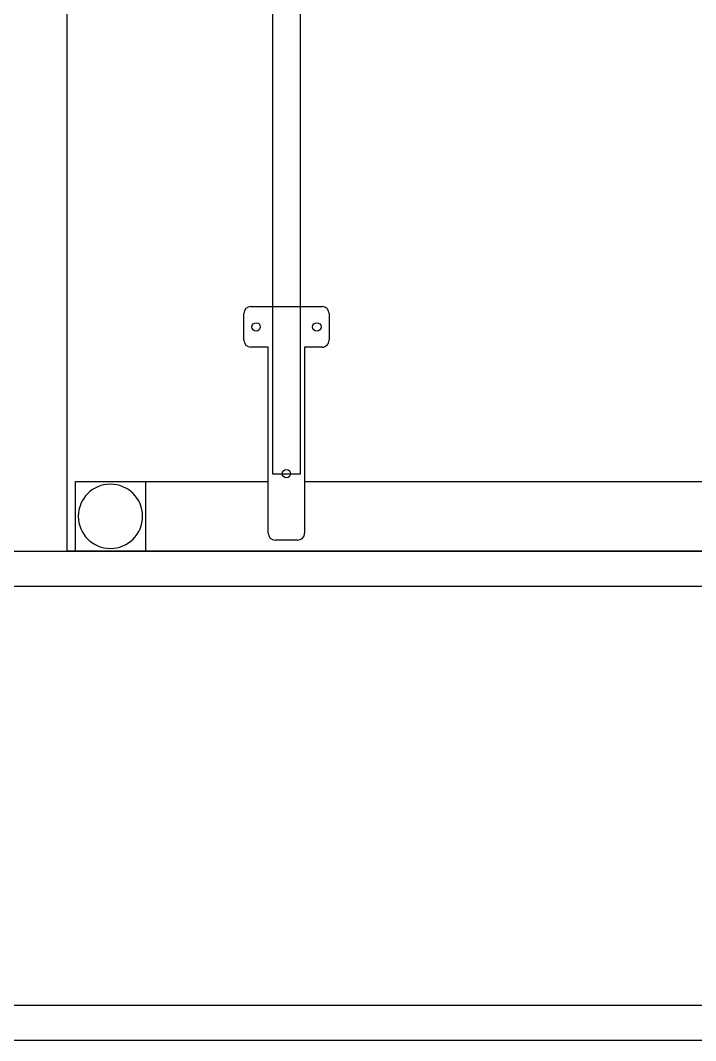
# Model space of a CAD drawing. Header units: millimetres. Extents: x 151130 to 215929, y 2134 to 34533.
# Drawn here: x 166071 to 166555, y 25683 to 26413 of the extents above; entities that cross this region are included whole.
import ezdxf

# ---------------------------------------------------------------- set-up
doc = ezdxf.new("R2010")
doc.units = ezdxf.units.MM
for name, color, linetype in [('2D', 7, 'Continuous'), ('MUEBLES', 8, 'Continuous'), ('OH CUBIERTA', 3, 'Continuous')]:
    doc.layers.add(name, color=color, linetype=linetype)

# ---------------------------------------------------------------- blocks, each defined once
blk = doc.blocks.new('CUR25.15070')
at = {"layer": 'OH CUBIERTA'}
blk.add_lwpolyline([(0, 0), (0, 700), (1500, 700), (1500, 0)], close=True, dxfattribs=at)
blk = doc.blocks.new('SP.LI.5LTD.140')
at = {"layer": '2D'}
for p, q in [((5, -697), (5, 697)), ((5, 697), (55, 697)), ((55, 697), (55, 559)), ((55, 647), (5, 647)), ((156, 576.5), (175, 576.5)), ((151, 559), (151, 571.5)), ((180, 571.5), (180, 520.5)), ((18, 559), (151, 559)), ((13, 538), (13, 554)), ((151, 533), (18, 533)), ((55, 533), (55, 164)), ((151, 520.5), (151, 533)), ((175, 515.5), (156, 515.5))]:
    blk.add_line(p, q, dxfattribs=at)
at = {"layer": '2D', "extrusion": (0, 0, -1)}
blk.add_ellipse((30, 672), major_axis=(-16.26, 16.26), ratio=1, start_param=0.785398, end_param=7.068583, dxfattribs=at)
at = {"layer": '2D'}
for centre, major_axis, start_param, end_param in [((156, 571.5), (-3.54, 3.54), -0.785398, 0.785398), ((175, 571.5), (3.54, 3.54), 5.497787, 7.068583), ((165.5, 567.75), (-2.12, 2.12), -0.785398, 5.497787), ((18, 554), (-3.54, 3.54), -0.785398, 0.785398), ((60.5, 546), (-2.12, 2.12), -0.785398, 5.497787), ((18, 538), (3.54, 3.54), 2.356194, 3.926991), ((165.5, 524.25), (-2.12, 2.12), -0.785398, 5.497787), ((156, 520.5), (3.54, 3.54), 2.356194, 3.926991), ((175, 520.5), (-3.54, 3.54), 2.356194, 3.926991)]:
    blk.add_ellipse(centre, major_axis=major_axis, ratio=1, start_param=start_param, end_param=end_param, dxfattribs=at)
blk = doc.blocks.new('B4')
at = {"layer": 'MUEBLES'}
blk.add_lwpolyline([(-2944.5, -167), (-1530.5, -167), (-1530.5, -147), (-2944.5, -147)], close=True, dxfattribs=at)
blk.add_blockref('SP.LI.5LTD.140', (-3005, -703))
at = {"layer": 'OH CUBIERTA'}
blk.add_blockref('CUR25.15070', (-3000, -700), dxfattribs=at)

msp = doc.modelspace()

# ---------------------------------------------------------------- linework, layer by layer
at = {"layer": 'MUEBLES'}
for points in [[(163279.88, 26033.22), (167604.88, 26033.22), (167604.88, 25683.22), (163279.88, 25683.22)], [(163304.88, 26008.22), (167579.88, 26008.22), (167579.88, 25708.22), (163304.88, 25708.22)]]:
    msp.add_lwpolyline(points, close=True, dxfattribs=at)

# ---------------------------------------------------------------- block references
at = {"color": 5, "rotation": 90}
msp.add_blockref('B4', (166104.88, 29033.22), dxfattribs=at)

doc.saveas('drawing.dxf')
